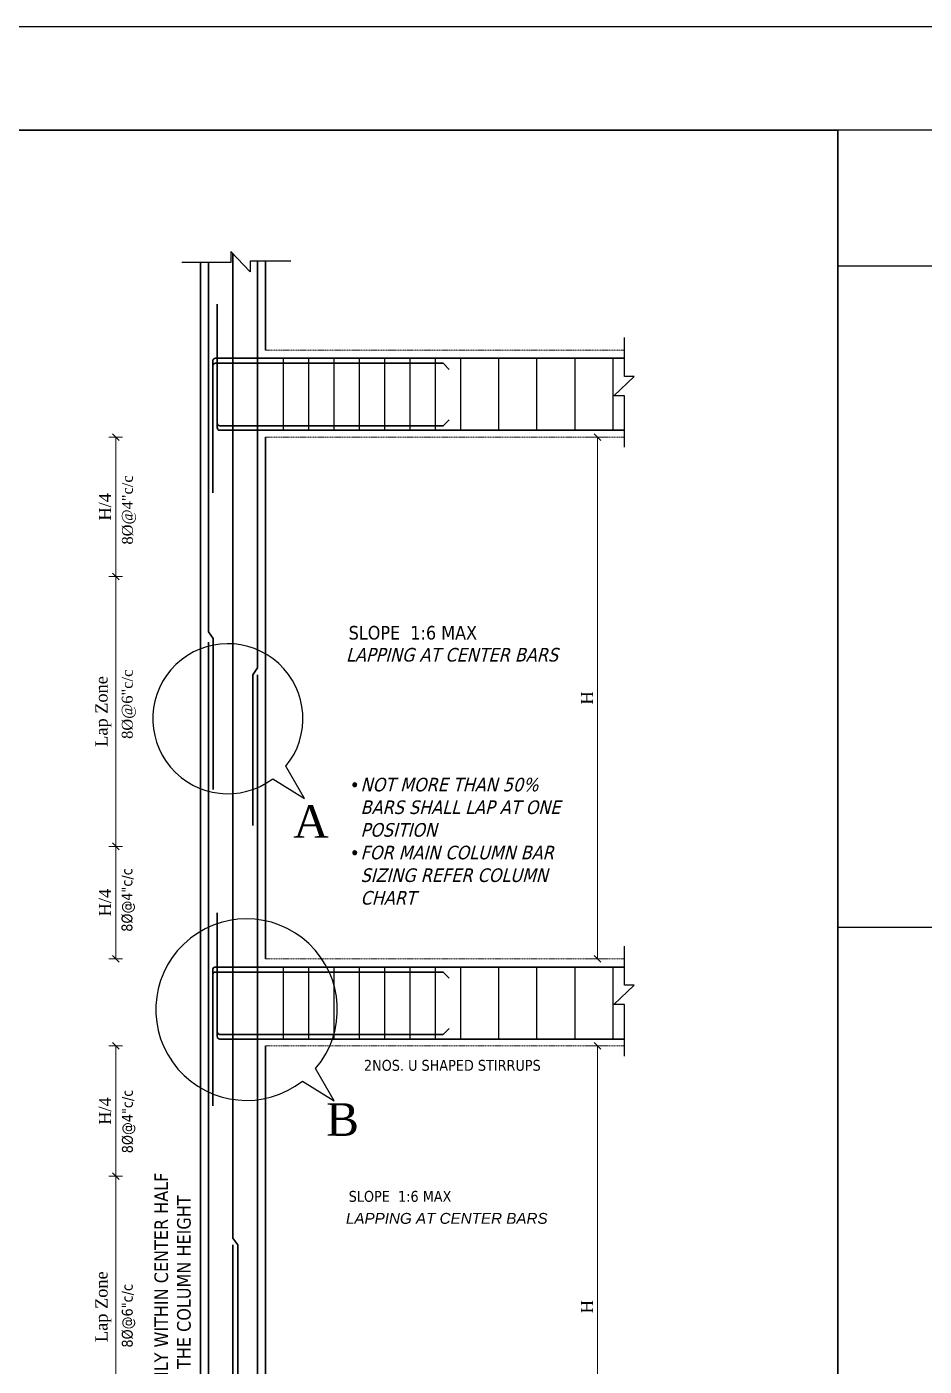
# Model space of a CAD drawing. Header units: inches. Extents: x 130993 to 274375, y -5108 to 103559.
# Drawn here: x 153329 to 153726, y 50892 to 51484 of the extents above; entities that cross this region are included whole.
import ezdxf

# ---------------------------------------------------------------- set-up
doc = ezdxf.new("R2010")
doc.units = ezdxf.units.IN
doc.header["$MEASUREMENT"] = 0
doc.header["$PDMODE"] = 2
doc.header["$PDSIZE"] = -3
doc.linetypes.add('DASHED', pattern=[0.75, 0.5, -0.25])
for name, color, linetype, lineweight in [('1', 7, 'Continuous', 25), ('beam', 152, 'DASHED', 20), ('Column', 14, 'Continuous', 30), ('dimen', 72, 'Continuous', 9), ('rein', 200, 'Continuous', 30), ('TEXT', 181, 'Continuous', 13)]:
    doc.layers.add(name, color=color, linetype=linetype, lineweight=lineweight)
doc.layers.add('ELEVATION', color=7, linetype='Continuous')
doc.layers.add('STIRRUPS', color=7, linetype='Continuous')
doc.styles.add('samar', font='times.ttf')
doc.dimstyles.new('1-96', dxfattribs={"dimtxt": 7.5, "dimasz": 3, "dimexe": 3, "dimexo": 3, "dimgap": 1.9375, "dimtad": 1, "dimdec": 0, "dimzin": 3, "dimdsep": 46, "dimlunit": 4, "dimtxsty": 'samar', "dimblk": 'OBLIQUE', "dimcen": 0.09375, "dimclrd": 256, "dimclre": 256, "dimclrt": 256, "dimadec": 0, "dimazin": 0, "dimtfac": 0.75, "dimtdec": 0, "dimtix": 1, "dimtmove": 1, "dimatfit": 3, "dimldrblk": 'CLOSEDBLANK', "dimfxl": 3, "dimfxlon": 1, "dimtolj": 1, "dimtzin": 0, "dimlwd": 9, "dimlwe": 9, "dimarcsym": 0})

# ---------------------------------------------------------------- blocks, each defined once
blk = doc.blocks.new('_Oblique')
at = {"color": 0, "linetype": 'ByBlock', "lineweight": -2}
blk.add_line((-0.5, -0.5), (0.5, 0.5), dxfattribs=at)
blk = doc.blocks.new('*D84')
at = {"layer": 'Defpoints', "color": 0, "ltscale": 0.1}
for p in [(58002.74278961242, 14751.49999999897), (58019.57326897723, 14751.49999999897), (58014.68547868299, 14521.09999999953)]:
    blk.add_point(p, dxfattribs=at)
at = {"layer": 'dimen', "lineweight": 9, "ltscale": 0.1}
for p, q in [((58005.74278961242, 14751.49999999897), (57999.74278961242, 14751.49999999897)), ((58002.74278961242, 14521.09999999953), (58002.74278961242, 14751.49999999897)), ((58005.74278961242, 14521.09999999953), (57999.74278961242, 14521.09999999953))]:
    blk.add_line(p, q, dxfattribs=at)
at = {"layer": 'dimen', "lineweight": 9, "ltscale": 0.1, "xscale": 3, "yscale": 3, "zscale": 3}
for p, rotation in [((58002.74278961242, 14751.49999999897), 90), ((58002.74278961242, 14521.09999999953), 270)]:
    blk.add_blockref('_Oblique', p, dxfattribs=dict(at, rotation=rotation))
at = {"layer": 'dimen', "ltscale": 0.1, "insert": (57998.12670211242, 14636.29999999926), "char_height": 7.5, "attachment_point": 5, "rotation": 90, "style": 'samar'}
blk.add_mtext('\\A1;{\\H0.71429x;H}', dxfattribs=at)
blk = doc.blocks.new('_ClosedBlank')
at = {"color": 0, "linetype": 'ByBlock', "lineweight": -2}
for p, q in [((-1, 0.1666666666666667), (0, 0)), ((-1, 0.1666666666666667), (-1, -0.1666666666666667)), ((0, 0), (-1, -0.1666666666666667))]:
    blk.add_line(p, q, dxfattribs=at)
blk = doc.blocks.new('*D85')
at = {"layer": 'Defpoints', "color": 0, "ltscale": 0.1}
for p in [(58002.74278961242, 14482.69999999962), (58014.68547868299, 14482.69999999962), (58012.6999999999, 14252.30000000018)]:
    blk.add_point(p, dxfattribs=at)
at = {"layer": 'dimen', "lineweight": 9, "ltscale": 0.1}
for p, q in [((58005.74278961242, 14482.69999999962), (57999.74278961242, 14482.69999999962)), ((58002.74278961242, 14252.30000000018), (58002.74278961242, 14482.69999999962)), ((58005.74278961242, 14252.30000000018), (57999.74278961242, 14252.30000000018))]:
    blk.add_line(p, q, dxfattribs=at)
at = {"layer": 'dimen', "lineweight": 9, "ltscale": 0.1, "xscale": 3, "yscale": 3, "zscale": 3}
for p, rotation in [((58002.74278961242, 14482.69999999962), 90), ((58002.74278961242, 14252.30000000018), 270)]:
    blk.add_blockref('_Oblique', p, dxfattribs=dict(at, rotation=rotation))
at = {"layer": 'dimen', "ltscale": 0.1, "insert": (57998.12670211242, 14367.49999999991), "char_height": 7.5, "attachment_point": 5, "rotation": 90, "style": 'samar'}
blk.add_mtext('\\A1;{\\H0.71429x;H}', dxfattribs=at)
blk = doc.blocks.new('*D86')
at = {"layer": 'Defpoints', "color": 0, "ltscale": 0.1}
for p in [(57790.05868255938, 14425.09999999976), (57818.71635666329, 14425.09999999976), (57827.40000000333, 14309.90000000004)]:
    blk.add_point(p, dxfattribs=at)
at = {"layer": 'dimen', "lineweight": 9, "ltscale": 0.1}
for p, q in [((57793.05868255938, 14425.09999999976), (57787.05868255938, 14425.09999999976)), ((57790.05868255938, 14309.90000000004), (57790.05868255938, 14425.09999999976)), ((57793.05868255938, 14309.90000000004), (57787.05868255938, 14309.90000000004))]:
    blk.add_line(p, q, dxfattribs=at)
at = {"layer": 'dimen', "lineweight": 9, "ltscale": 0.1, "xscale": 3, "yscale": 3, "zscale": 3}
for p, rotation in [((57790.05868255938, 14425.09999999976), 90), ((57790.05868255938, 14309.90000000004), 270)]:
    blk.add_blockref('_Oblique', p, dxfattribs=dict(at, rotation=rotation))
at = {"layer": 'dimen', "ltscale": 0.1, "insert": (57784.59672532254, 14367.49999999991), "char_height": 7.5, "attachment_point": 5, "rotation": 90, "style": 'samar'}
blk.add_mtext('\\A1;{\\H0.71429x;Lap Zone}', dxfattribs=at)
blk = doc.blocks.new('*D88')
at = {"layer": 'Defpoints', "color": 0, "ltscale": 0.1}
for p in [(57790.05868255938, 14482.69999999962), (57856.20000000326, 14482.69999999962), (57818.71635666329, 14425.09999999976)]:
    blk.add_point(p, dxfattribs=at)
at = {"layer": 'dimen', "lineweight": 9, "ltscale": 0.1}
for p, q in [((57793.05868255938, 14482.69999999962), (57787.05868255938, 14482.69999999962)), ((57790.05868255938, 14425.09999999976), (57790.05868255938, 14482.69999999962)), ((57793.05868255938, 14425.09999999976), (57787.05868255938, 14425.09999999976))]:
    blk.add_line(p, q, dxfattribs=at)
at = {"layer": 'dimen', "lineweight": 9, "ltscale": 0.1, "xscale": 3, "yscale": 3, "zscale": 3}
for p, rotation in [((57790.05868255938, 14482.69999999962), 90), ((57790.05868255938, 14425.09999999976), 270)]:
    blk.add_blockref('_Oblique', p, dxfattribs=dict(at, rotation=rotation))
at = {"layer": 'dimen', "ltscale": 0.1, "insert": (57785.32092886436, 14453.8999999997), "char_height": 7.5, "attachment_point": 5, "rotation": 90, "style": 'samar'}
blk.add_mtext('\\A1;{\\H0.71429x;H/4}', dxfattribs=at)
blk = doc.blocks.new('*D89')
at = {"layer": 'Defpoints', "color": 0, "ltscale": 0.1}
for p in [(57790.05868256161, 14689.90225291706), (57818.71635666552, 14689.90225291706), (57827.40000000193, 14570.77452439639)]:
    blk.add_point(p, dxfattribs=at)
at = {"layer": 'dimen', "lineweight": 9, "ltscale": 0.1}
for p, q in [((57793.05868256161, 14689.90225291706), (57787.05868256161, 14689.90225291706)), ((57790.05868256161, 14570.77452439639), (57790.05868256161, 14689.90225291706)), ((57793.05868256161, 14570.77452439639), (57787.05868256161, 14570.77452439639))]:
    blk.add_line(p, q, dxfattribs=at)
at = {"layer": 'dimen', "lineweight": 9, "ltscale": 0.1, "xscale": 3, "yscale": 3, "zscale": 3}
for p, rotation in [((57790.05868256161, 14689.90225291706), 90), ((57790.05868256161, 14570.77452439639), 270)]:
    blk.add_blockref('_Oblique', p, dxfattribs=dict(at, rotation=rotation))
at = {"layer": 'dimen', "ltscale": 0.1, "insert": (57784.59672532477, 14630.33838865673), "char_height": 7.5, "attachment_point": 5, "rotation": 90, "style": 'samar'}
blk.add_mtext('\\A1;{\\H0.71429x;Lap Zone}', dxfattribs=at)
blk = doc.blocks.new('*D90')
at = {"layer": 'Defpoints', "color": 0, "ltscale": 0.1}
for p in [(57790.05868256161, 14570.77452439639), (57827.40000000193, 14570.77452439639), (57856.20000000326, 14521.09999999953)]:
    blk.add_point(p, dxfattribs=at)
at = {"layer": 'dimen', "lineweight": 9, "ltscale": 0.1}
for p, q in [((57793.05868256161, 14570.77452439639), (57787.05868256161, 14570.77452439639)), ((57790.05868256161, 14521.09999999953), (57790.05868256161, 14570.77452439639)), ((57793.05868256161, 14521.09999999953), (57787.05868256161, 14521.09999999953))]:
    blk.add_line(p, q, dxfattribs=at)
at = {"layer": 'dimen', "lineweight": 9, "ltscale": 0.1, "xscale": 3, "yscale": 3, "zscale": 3}
for p, rotation in [((57790.05868256161, 14570.77452439639), 90), ((57790.05868256161, 14521.09999999953), 270)]:
    blk.add_blockref('_Oblique', p, dxfattribs=dict(at, rotation=rotation))
at = {"layer": 'dimen', "ltscale": 0.1, "insert": (57785.32092886659, 14545.93726219797), "char_height": 7.5, "attachment_point": 5, "rotation": 90, "style": 'samar'}
blk.add_mtext('\\A1;{\\H0.71429x;H/4}', dxfattribs=at)
blk = doc.blocks.new('*D91')
at = {"layer": 'Defpoints', "color": 0, "ltscale": 0.1}
for p in [(57790.05868256161, 14751.49999999897), (57856.20000000102, 14751.49999999897), (57818.71635666552, 14689.90225291706)]:
    blk.add_point(p, dxfattribs=at)
at = {"layer": 'dimen', "lineweight": 9, "ltscale": 0.1}
for p, q in [((57793.05868256161, 14751.49999999897), (57787.05868256161, 14751.49999999897)), ((57790.05868256161, 14689.90225291706), (57790.05868256161, 14751.49999999897)), ((57793.05868256161, 14689.90225291706), (57787.05868256161, 14689.90225291706))]:
    blk.add_line(p, q, dxfattribs=at)
at = {"layer": 'dimen', "lineweight": 9, "ltscale": 0.1, "xscale": 3, "yscale": 3, "zscale": 3}
for p, rotation in [((57790.05868256161, 14751.49999999897), 90), ((57790.05868256161, 14689.90225291706), 270)]:
    blk.add_blockref('_Oblique', p, dxfattribs=dict(at, rotation=rotation))
at = {"layer": 'dimen', "ltscale": 0.1, "insert": (57785.32092886659, 14720.70112645802), "char_height": 7.5, "attachment_point": 5, "rotation": 90, "style": 'samar'}
blk.add_mtext('\\A1;{\\H0.71429x;H/4}', dxfattribs=at)
blk = doc.blocks.new('tcs')
at = {"layer": '1'}
for points in [[(57867.37574220176, 14829.20741415563), (57849.39450364366, 14829.20741415563), (57849.39450364366, 14824.43612787342), (57840.91778168337, 14833.44858694522), (57840.91778168337, 14828.677300663), (57819.19614894501, 14828.677300663)], [(58014.68547868299, 14747.00074601043), (58014.68547868299, 14769.78198456852), (58009.91419239882, 14769.78198456852), (58018.92665147201, 14778.25870652881), (58014.68547868299, 14778.25870652881), (58014.68547868299, 14795.48946823513)], [(58014.68547868299, 14478.20074601109), (58014.68547868299, 14500.98198456917), (58009.91419239882, 14500.98198456917), (58018.92665147201, 14509.45870652946), (58014.68547868299, 14509.45870652946), (58014.68547868299, 14526.68946823578)]]:
    blk.add_lwpolyline(points, dxfattribs=at)
at = {"layer": '1', "ltscale": 0.1}
for points in [[(57859.36150494229, 14600.58301638072), (57873.35713685342, 14591.95966509153), (57865.18487197663, 14606.15989810936, 16.37614368533099), (57859.36150495682, 14600.58301639204)], [(57872.48213863721, 14467.09792078825), (57886.4777705484, 14458.47456949899), (57878.30550567155, 14472.67480251681, 19.82849193116275), (57872.48213865173, 14467.0979207995)]]:
    blk.add_lwpolyline(points, format="xyb", dxfattribs=at)
at = {"layer": 'beam'}
for p, q in [((57856.20000000102, 14789.89999999888), (58014.68547868299, 14789.89999999888)), ((57856.20000000102, 14751.49999999897), (58014.68547868299, 14751.49999999897)), ((57856.20000000326, 14521.09999999953), (58014.68547868299, 14521.09999999953)), ((57856.20000000326, 14482.69999999962), (58014.68547868299, 14482.69999999962))]:
    blk.add_line(p, q, dxfattribs=at)
at = {"layer": 'Column'}
for p, q in [((57827.40000000109, 14828.677300663), (57827.40000000333, 14122.70000000077)), ((57856.20000000102, 14829.20212138136), (57856.20000000102, 14789.89999999888)), ((57856.20000000102, 14751.49999999897), (57856.20000000326, 14521.09999999953)), ((57856.20000000326, 14482.69999999962), (57856.20000000326, 14252.30000000018))]:
    blk.add_line(p, q, dxfattribs=at)
at = {"layer": 'rein'}
for p, q in [((57831.00000000332, 14660.96813278275), (57831.00000000332, 14223.50000000025)), ((57852.60000000327, 14646.59696174573), (57852.60000000327, 14223.50000000025)), ((57841.80000000329, 14394.83459552552), (57841.80000000329, 14223.50000000025))]:
    blk.add_line(p, q, dxfattribs=at)
for points in [[(57831.00000000108, 14828.677300663), (57831.00000000332, 14665.58563403638), (57833.10000000332, 14662.61876675498), (57833.10000000332, 14595.94285009317)], [(57841.80000000099, 14832.51061156775), (57841.80000000329, 14397.80146280691), (57843.90000000329, 14394.83459552552), (57843.90000000329, 14328.15867886371)], [(57852.60000000096, 14829.20741415563), (57852.60000000327, 14649.56382902712), (57850.50000000327, 14646.59696174573), (57850.50000000327, 14579.92104508391)], [(57832.85783185976, 14757.71656592095), (57832.85783185962, 14726.82985260359)], [(57832.85783185976, 14488.9165659216), (57832.85783185955, 14456.2393625772)]]:
    blk.add_lwpolyline(points, dxfattribs=at)
for points in [[(57834.83212099988, 14810.17407021238), (57834.83212099988, 14755.69999999896, 0.4142135623731026), (57836.03212099988, 14754.49999999896), (58014.68547868523, 14754.49999999896)], [(57937.29151168295, 14759.1857121052), (57934.62236550527, 14756.51656592752), (57836.03212099765, 14756.51656592752, -0.414213562373095), (57834.83212099765, 14757.71656592752), (57834.83212099765, 14780.29999999219), (57834.83212099751, 14804.46211704731)], [(57832.84209940748, 14758.53313184951), (57832.84209940748, 14785.09999999889, -0.414213562373091), (57834.04209940748, 14786.29999999888), (58014.68547868523, 14786.29999999888)], [(57937.29151168518, 14781.41428789277), (57934.6223655075, 14784.08343407052), (57834.05783185975, 14784.08343407052, 0.414213562373095), (57832.85783185976, 14782.88343407052), (57832.85783185976, 14757.71656592095)], [(57834.83212099988, 14541.37407021303), (57834.83212099988, 14486.89999999961, 0.4142135623731026), (57836.03212099988, 14485.69999999961), (58014.68547868523, 14485.69999999961)], [(57937.29151168295, 14490.38571210585), (57934.62236550527, 14487.71656592817), (57836.03212099765, 14487.71656592817, -0.414213562373095), (57834.83212099765, 14488.91656592817), (57834.83212099765, 14511.49999999285), (57834.83212099751, 14535.66211704796)], [(57832.84209940748, 14489.73313185016), (57832.84209940748, 14516.29999999954, -0.414213562373091), (57834.04209940748, 14517.49999999954), (58014.68547868523, 14517.49999999954)], [(57937.29151168518, 14512.61428789342), (57934.6223655075, 14515.28343407117), (57834.05783185975, 14515.28343407117, 0.414213562373095), (57832.85783185976, 14514.08343407117), (57832.85783185976, 14488.9165659216)]]:
    blk.add_lwpolyline(points, format="xyb", dxfattribs=at)
at = {"layer": 'STIRRUPS', "ltscale": 0.4}
for p, q in [((57863.90000000026, 14786.29999999888), (57863.90000000026, 14754.49999999896)), ((57863.89999999802, 14786.29999999888), (57863.89999999802, 14754.49999999896)), ((57875.10000000321, 14786.29999999888), (57875.10000000321, 14754.49999999896)), ((57875.10000000097, 14786.29999999888), (57875.10000000097, 14754.49999999896)), ((57886.3000000017, 14786.29999999888), (57886.3000000017, 14754.49999999896)), ((57886.29999999946, 14786.29999999888), (57886.29999999946, 14754.49999999896)), ((57897.50000000017, 14786.29999999888), (57897.50000000017, 14754.49999999896)), ((57897.49999999794, 14786.29999999888), (57897.49999999794, 14754.49999999896)), ((57908.70000000313, 14786.29999999888), (57908.70000000313, 14754.49999999896)), ((57908.70000000089, 14786.29999999888), (57908.70000000089, 14754.49999999896)), ((57919.90000000162, 14786.29999999888), (57919.90000000162, 14754.49999999896)), ((57919.89999999938, 14786.29999999888), (57919.89999999938, 14754.49999999896)), ((57931.10000000009, 14786.29999999888), (57931.10000000009, 14754.49999999896)), ((57931.09999999786, 14786.29999999888), (57931.09999999786, 14754.49999999896)), ((57942.30000000305, 14786.29999999888), (57942.30000000305, 14754.49999999896)), ((57942.30000000081, 14786.29999999888), (57942.30000000081, 14754.49999999896)), ((57959.10000000301, 14786.29999999888), (57959.10000000301, 14754.49999999896)), ((57959.10000000301, 14786.29999999888), (57959.10000000301, 14754.49999999896)), ((57975.90000000297, 14786.29999999888), (57975.90000000297, 14754.49999999896)), ((57975.90000000297, 14786.29999999888), (57975.90000000297, 14754.49999999896)), ((57992.70000000286, 14786.29999999888), (57992.70000000293, 14754.49999999896)), ((58009.50000000282, 14786.29999999888), (58009.50000000289, 14754.49999999896)), ((57863.90000000026, 14517.49999999954), (57863.90000000026, 14485.69999999961)), ((57875.10000000321, 14517.49999999954), (57875.10000000321, 14485.69999999961)), ((57886.3000000017, 14517.49999999954), (57886.3000000017, 14485.69999999961)), ((57897.50000000011, 14517.49999999954), (57897.50000000017, 14485.69999999961)), ((57908.70000000313, 14517.49999999954), (57908.70000000313, 14485.69999999961)), ((57919.90000000162, 14517.49999999954), (57919.90000000162, 14485.69999999961)), ((57931.10000000003, 14517.49999999954), (57931.10000000009, 14485.69999999961)), ((57942.30000000305, 14517.49999999954), (57942.30000000305, 14485.69999999961)), ((57959.10000000301, 14517.49999999954), (57959.10000000301, 14485.69999999961)), ((57975.9000000029, 14517.49999999954), (57975.90000000297, 14485.69999999961)), ((57992.70000000286, 14517.49999999954), (57992.70000000293, 14485.69999999961)), ((58009.50000000282, 14517.49999999954), (58009.50000000289, 14485.69999999961))]:
    blk.add_line(p, q, dxfattribs=at)
at = {"layer": 'TEXT', "ltscale": 0.4, "attachment_point": 1, "rotation": 90, "style": 'samar'}
for s, insert, char_height, width in [('8%%C@4"c/c', (57792.78102511907, 14704.04823017578), 4.799999999988358, 11.17899044972927), ('8%%C@6"c/c', (57792.71691577727, 14618.2397190222), 4.799999999988358, 11.17899044972927), ('{\\fTahoma|b0|i0|c0|p34;8%%C@4"c/c}', (57792.5801071539, 14533.06791655911), 4.799999999988358, 11.17899044972927), ('{\\fTahoma|b0|i0|c0|p34;8%%C@4"c/c}', (57792.78102511907, 14435.24823017643), 4.799999999988358, 11.17899044972927), ('{\\fTahoma|b0|i0|c0|p34;ONLY WITHIN CENTER HALF\\POF THE COLUMN HEIGHT }', (57807.1124774073, 14328.09534558863), 6, 108.2915300835768), ('{\\fTahoma|b0|i0|c0|p34;8%%C@6"c/c}', (57792.71691577727, 14349.43971902285), 4.799999999988358, 11.17899044972927)]:
    blk.add_mtext(s, dxfattribs=dict(at, insert=insert, char_height=char_height, width=width))
at = {"layer": 'TEXT', "ltscale": 0.4, "attachment_point": 1, "style": 'samar'}
for s, insert, char_height, width in [('{\\fTahoma|b0|i0|c0|p34;SLOPE  1:6 MAX}', (57892.8825231117, 14668.11803919327), 6, 64.1769491449712), ('\\pi-4,l4,t4,6;{\\fSymbol|b0|i1|c2|p18;·^I}{\\fTahoma|b0|i1|c0|p34;NOT MORE THAN 50% BARS SHALL LAP AT ONE POSITION\\P{\\fSymbol|b0|i1|c2|p18;·^I}FOR MAIN COLUMN BAR \\P\\pi0,t6;SIZING REFER COLUMN \\PCHART}', (57894.10691522741, 14601.06784242216), 6, 92.57559934061658), ('{\\fTahoma|b0|i0|c0|p34;2NOS. U SHAPED STIRRUPS}', (57899.63330595182, 14476.48259317571), 4.799999999988358, 80.23742903103742), ('{\\fTahoma|b0|i0|c0|p34;SLOPE  1:6 MAX}', (57892.8825231117, 14418.61803919327), 4.799999999988358, 64.1769491449712)]:
    blk.add_mtext(s, dxfattribs=dict(at, insert=insert, char_height=char_height, width=width))
at = {"layer": 'TEXT', "attachment_point": 1, "style": 'samar'}
for s, insert, char_height, width in [('{\\fTahoma|b0|i1|c0|p34;LAPPING AT CENTER BARS}', (57891.68525864645, 14658.3951732071), 6, 107.1056990930302), ('A', (57868.41250011559, 14588.95052483868), 14.39999999996508, 464.9266493228062), ('B', (57882.95337978732, 14457.36037672826), 14.39999999996508, 464.9266493228062), ('{\\fArial|b0|i1|c0|p34;LAPPING AT CENTER BARS}', (57891.68525864645, 14408.8951732071), 4.799999999988358, 107.1056990930302)]:
    blk.add_mtext(s, dxfattribs=dict(at, insert=insert, char_height=char_height, width=width))
at = {"layer": 'dimen', "ltscale": 0.1}
for base, p1, p2, text, picture, middle in [((57790.05868256161, 14751.49999999897), (57818.71635666552, 14689.90225291706), (57856.20000000102, 14751.49999999897), '{\\H0.71429x;H/4}', '*D91', (57785.32092886659, 14720.70112645802)), ((58002.74278961242, 14751.49999999897), (58014.68547868299, 14521.09999999953), (58019.57326897723, 14751.49999999897), '{\\H0.71429x;H}', '*D84', (57998.12670211242, 14636.29999999926)), ((57790.05868256161, 14689.90225291706), (57827.40000000193, 14570.77452439639), (57818.71635666552, 14689.90225291706), '{\\H0.71429x;Lap Zone}', '*D89', (57784.59672532477, 14630.33838865673)), ((57790.05868256161, 14570.77452439639), (57856.20000000326, 14521.09999999953), (57827.40000000193, 14570.77452439639), '{\\H0.71429x;H/4}', '*D90', (57785.32092886659, 14545.93726219797)), ((57790.05868255938, 14482.69999999962), (57818.71635666329, 14425.09999999976), (57856.20000000326, 14482.69999999962), '{\\H0.71429x;H/4}', '*D88', (57785.32092886436, 14453.8999999997)), ((58002.74278961242, 14482.69999999962), (58012.6999999999, 14252.30000000018), (58014.68547868299, 14482.69999999962), '{\\H0.71429x;H}', '*D85', (57998.12670211242, 14367.49999999991)), ((57790.05868255938, 14425.09999999976), (57827.40000000333, 14309.90000000004), (57818.71635666329, 14425.09999999976), '{\\H0.71429x;Lap Zone}', '*D86', (57784.59672532254, 14367.49999999991))]:
    dim = blk.add_linear_dim(base=base, p1=p1, p2=p2, angle=90, text=text, dimstyle='1-96', dxfattribs=at)
    dim.commit()
    dim.dimension.update_dxf_attribs({"geometry": picture, "text_midpoint": middle})

msp = doc.modelspace()

# ---------------------------------------------------------------- linework, layer by layer
at = {"layer": 'Defpoints', "color": 240, "true_color": 0xed1f24}
msp.add_lwpolyline([(150982.7864174241, 51437.94250307605), (153687.3767086318, 51437.94250307605), (153687.3767086318, 49284.27079578489), (150982.7864174241, 49284.27079578489)], close=True, dxfattribs=at)
at = {"layer": 'ELEVATION'}
msp.add_line((153687.3767086318, 49284.27079578489), (153687.3767086318, 51437.94250307605), dxfattribs=at)
msp.add_line((153687.3767086318, 49284.27079578489), (153687.3767086318, 51437.94250307605), dxfattribs=at)
at = {"layer": 'ELEVATION', "color": 5, "ltscale": 16}
for p, q in [((153687.3767086318, 51377.93581920944), (154070.2516788145, 51377.93581920944)), ((153687.3767086318, 51085.88632264453), (154070.2516788145, 51085.88632264453))]:
    msp.add_line(p, q, dxfattribs=at)
at = {"layer": 'ELEVATION'}
for points in [[(150937.1661330698, 49238.65051143058), (154115.8719631726, 49238.65051143058), (154115.8719631726, 51483.56278743129), (150937.1661330698, 51483.56278743129)], [(150982.7864174241, 49284.27079578489), (154070.2516788145, 49284.27079578489), (154070.2516788145, 51437.94250307605), (150982.7864174241, 51437.94250307605)]]:
    msp.add_lwpolyline(points, close=True, dxfattribs=at)
at = {"layer": 'ELEVATION', "color": 240, "true_color": 0xed1f24}
msp.add_lwpolyline([(150982.7864174241, 51437.94250307605), (153687.3767086318, 51437.94250307605), (153687.3767086318, 49284.27079578489), (150982.7864174241, 49284.27079578489)], close=True, dxfattribs=at)

# ---------------------------------------------------------------- block references
at = {"layer": 'ELEVATION'}
msp.add_blockref('tcs', (95578.50454097966, 36550.86418068423), dxfattribs=at)

doc.saveas('drawing.dxf')
